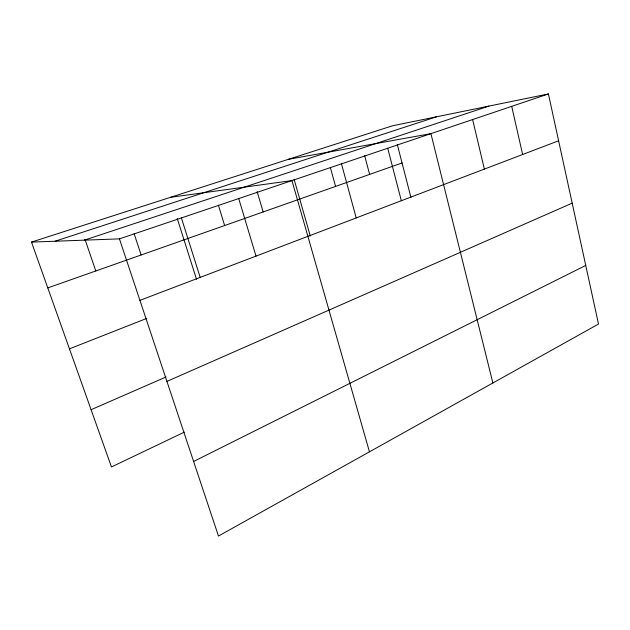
<?xml version="1.0" encoding="UTF-8"?>
<svg xmlns="http://www.w3.org/2000/svg" width="630" height="630" viewBox="0 0 630 630"><rect width="100%" height="100%" fill="white"/><g stroke="black" fill="none" stroke-linecap="round" stroke-linejoin="round"><path stroke-width="0.94" d="M193.615 461.467L585.742 265.427M184.33 432.141L111.455 466.964L31.5 242.093L392.49 125.795L548.415 93.949L598.5 324.056L218.468 536.051L119.44 238.872L31.5 242.093M166.934 381.394L572.182 203.143M91.098 409.705L165.958 377.008M69.457 348.847L146.751 318.386M139.931 300.352L558.613 140.797M47.785 287.902L402.058 162.965M119.44 238.872L548.415 93.949M84.381 240.156L488.896 106.108M55.054 241.227L436.472 116.81M288.414 159.327L430.92 133.647L492.88 382.977M170.525 197.3L291.958 180.589L369.456 451.82M84.987 239.329L95.799 270.971M134.119 233.651L141.136 254.977M177.266 218.578L196.536 279.334M181.393 217.948L200.182 277.389M218.413 205.215L224.626 225.532M238.731 198.576L256.008 256.111M257.15 191.638L263.151 211.948M294.076 179.188L310.307 236.108M330.348 167.47L335.562 186.409M341.484 163.855L356.21 217.925M364.573 155.405L369.629 174.4M387.702 148.247L401.349 200.726M397.396 144.853L410.941 197.489M472.618 119.558L484.383 169.084M511.702 106.352L522.64 154.5"/></g></svg>
